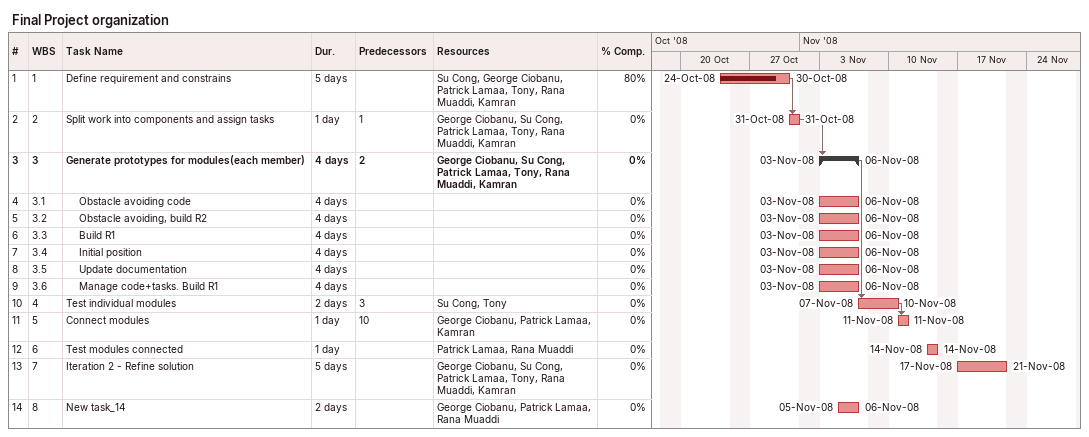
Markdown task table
Final Project organization

| ID | WBS | Task | Duration | Start | Finish | Predecessors | Resources | % complete |
|---|---|---|---|---|---|---|---|---|
| 1 | 1 | Define requirement and constrains | 5d | 2008-10-24 | 2008-10-30 |  | Su Cong, George Ciobanu, Patrick Lamaa, Tony, Rana Muaddi, Kamran | 80 |
| 2 | 2 | Split work into components and assign tasks | 1d | 2008-10-31 | 2008-10-31 | 1 | George Ciobanu, Su Cong, Patrick Lamaa, Tony, Rana Muaddi, Kamran | 0 |
| 3 | 3 | **Generate prototypes for modules(each member)** | 4d | 2008-11-03 | 2008-11-06 | 2 | George Ciobanu, Su Cong, Patrick Lamaa, Tony, Rana Muaddi, Kamran | 0 |
| 4 | 3.1 | Obstacle avoiding code | 4d | 2008-11-03 | 2008-11-06 |  |  | 0 |
| 5 | 3.2 | Obstacle avoiding, build R2 | 4d | 2008-11-03 | 2008-11-06 |  |  | 0 |
| 6 | 3.3 | Build R1 | 4d | 2008-11-03 | 2008-11-06 |  |  | 0 |
| 7 | 3.4 | Initial position | 4d | 2008-11-03 | 2008-11-06 |  |  | 0 |
| 8 | 3.5 | Update documentation | 4d | 2008-11-03 | 2008-11-06 |  |  | 0 |
| 9 | 3.6 | Manage code+tasks. Build R1 | 4d | 2008-11-03 | 2008-11-06 |  |  | 0 |
| 10 | 4 | Test individual modules | 2d | 2008-11-07 | 2008-11-10 | 3 | Su Cong, Tony | 0 |
| 11 | 5 | Connect modules | 1d | 2008-11-11 | 2008-11-11 | 10 | George Ciobanu, Patrick Lamaa, Kamran | 0 |
| 12 | 6 | Test modules connected | 1d | 2008-11-14 | 2008-11-14 |  | Patrick Lamaa, Rana Muaddi | 0 |
| 13 | 7 | Iteration 2 - Refine solution | 5d | 2008-11-17 | 2008-11-21 |  | George Ciobanu, Su Cong, Patrick Lamaa, Tony, Rana Muaddi, Kamran | 0 |
| 14 | 8 | New task_14 | 2d | 2008-11-05 | 2008-11-06 |  | George Ciobanu, Patrick Lamaa, Rana Muaddi | 0 |
